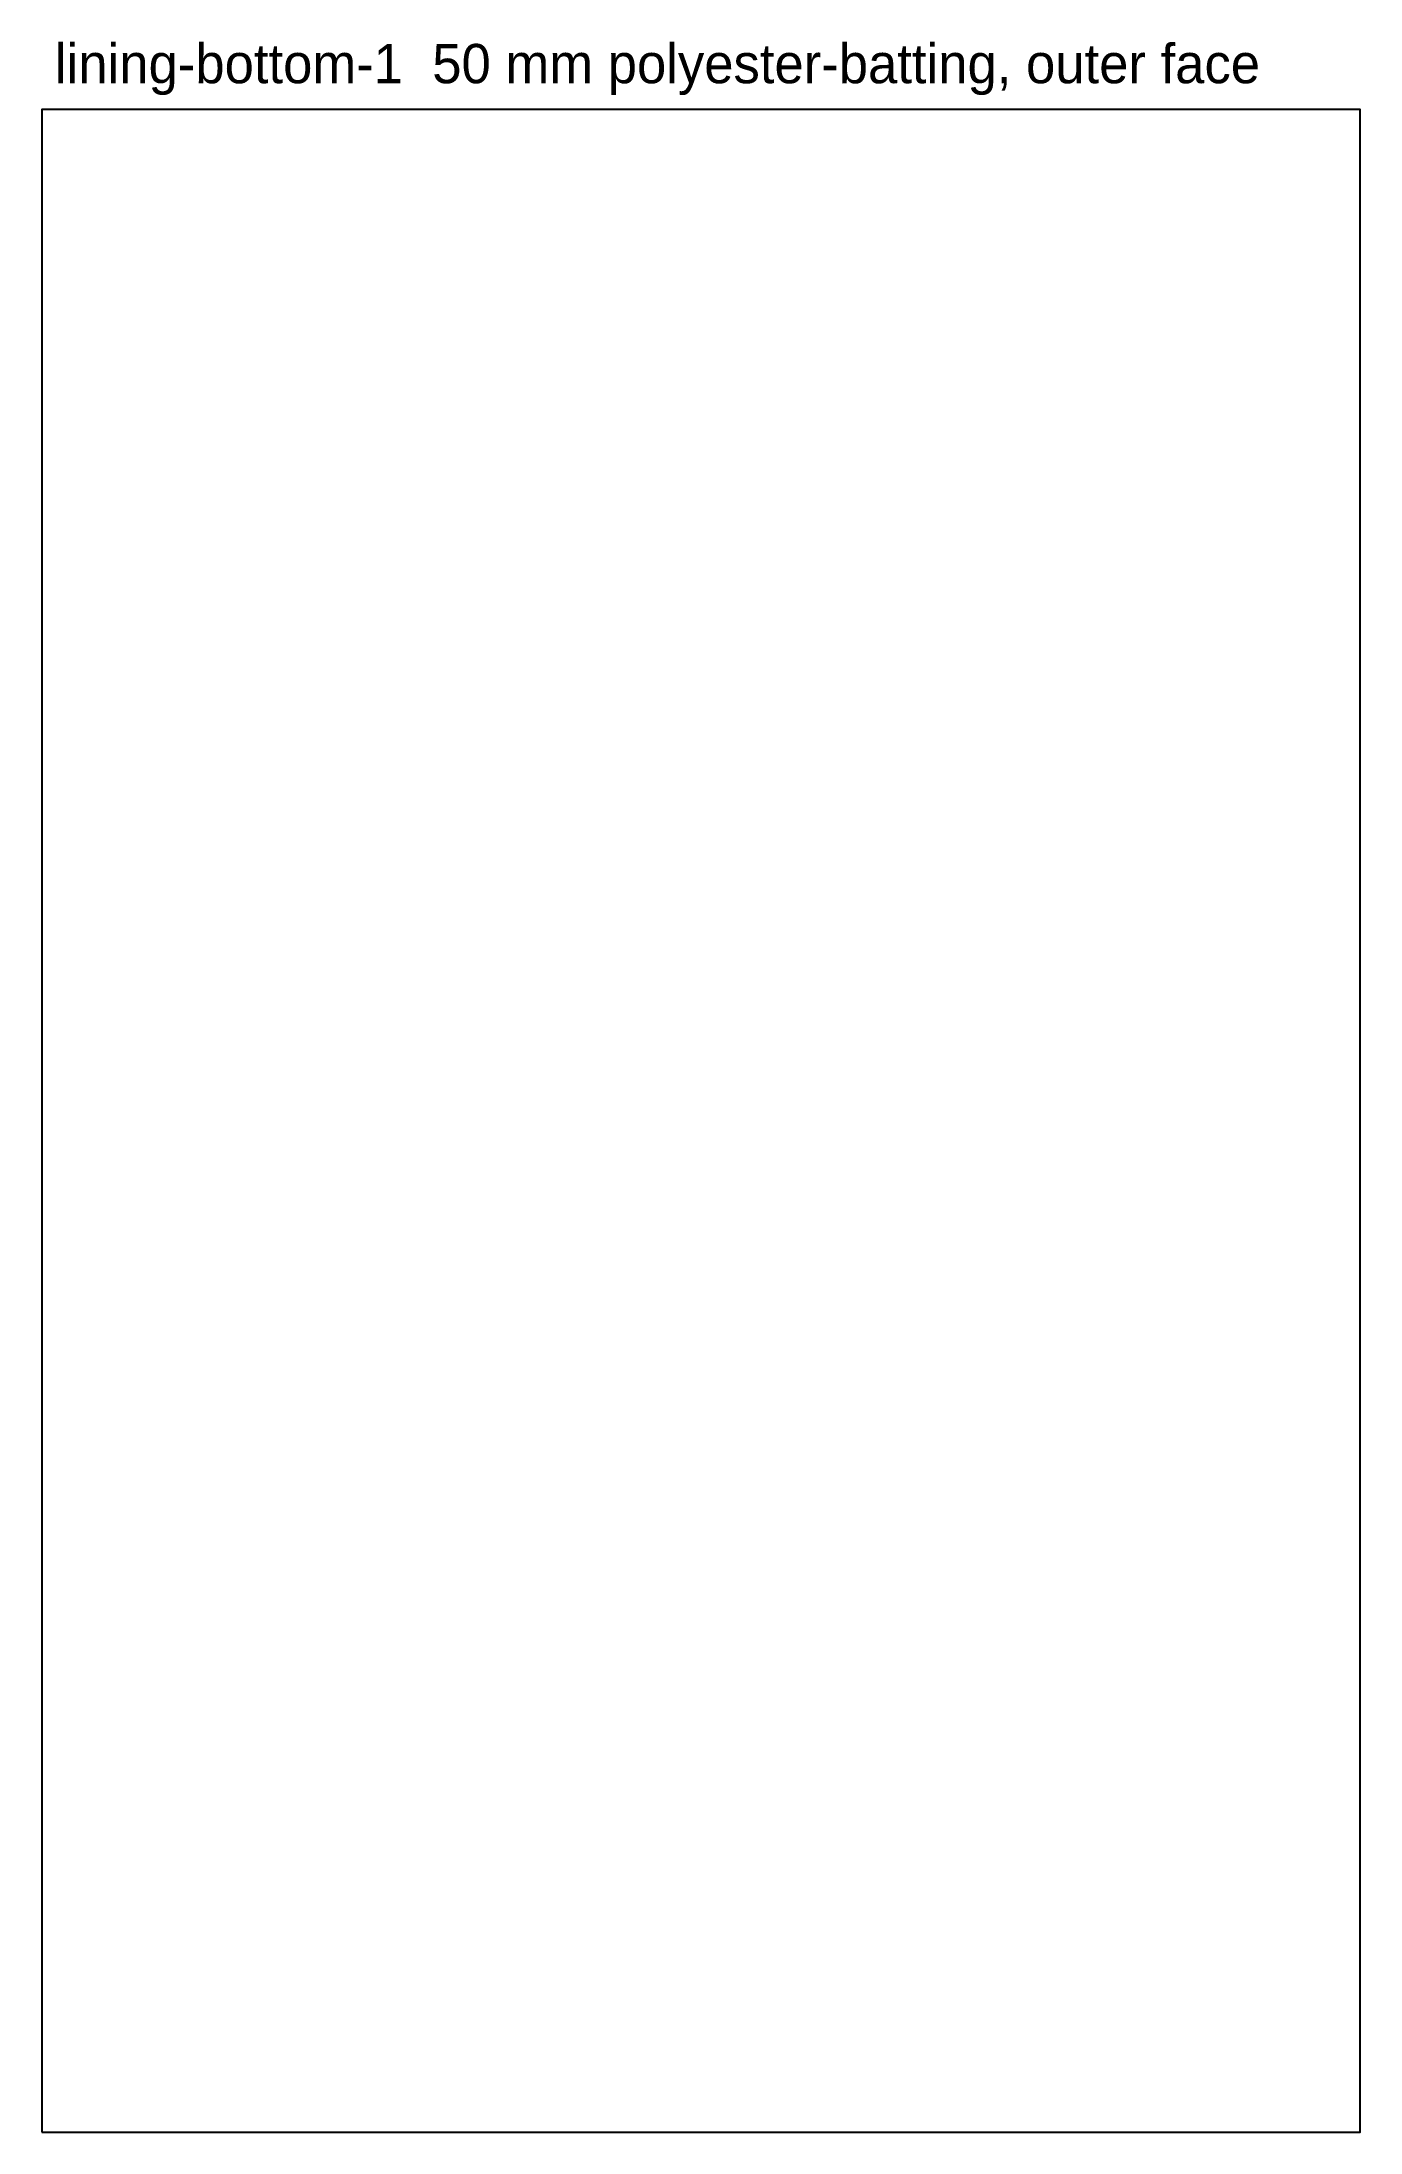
# Model space of a CAD drawing. Header units: millimetres. Extents: x 0 to 201, y 0 to 319.
import ezdxf

# ---------------------------------------------------------------- set-up
doc = ezdxf.new("R2010")
doc.units = ezdxf.units.MM
doc.layers.add('CUT_OUTSIDE', color=1, linetype='Continuous')
doc.layers.add('NOTES', color=7, linetype='Continuous')

msp = doc.modelspace()

# ---------------------------------------------------------------- linework, layer by layer
at = {"layer": 'CUT_OUTSIDE'}
msp.add_lwpolyline([(0, 0), (201, 0), (201, 308.5), (0, 308.5), (0, 0)], close=True, dxfattribs=at)

# ---------------------------------------------------------------- texts
at = {"layer": 'NOTES'}
msp.add_text('lining-bottom-1  50 mm polyester-batting, outer face', height=6, dxfattribs=at).set_placement((2, 312.5))

doc.saveas('drawing.dxf')
